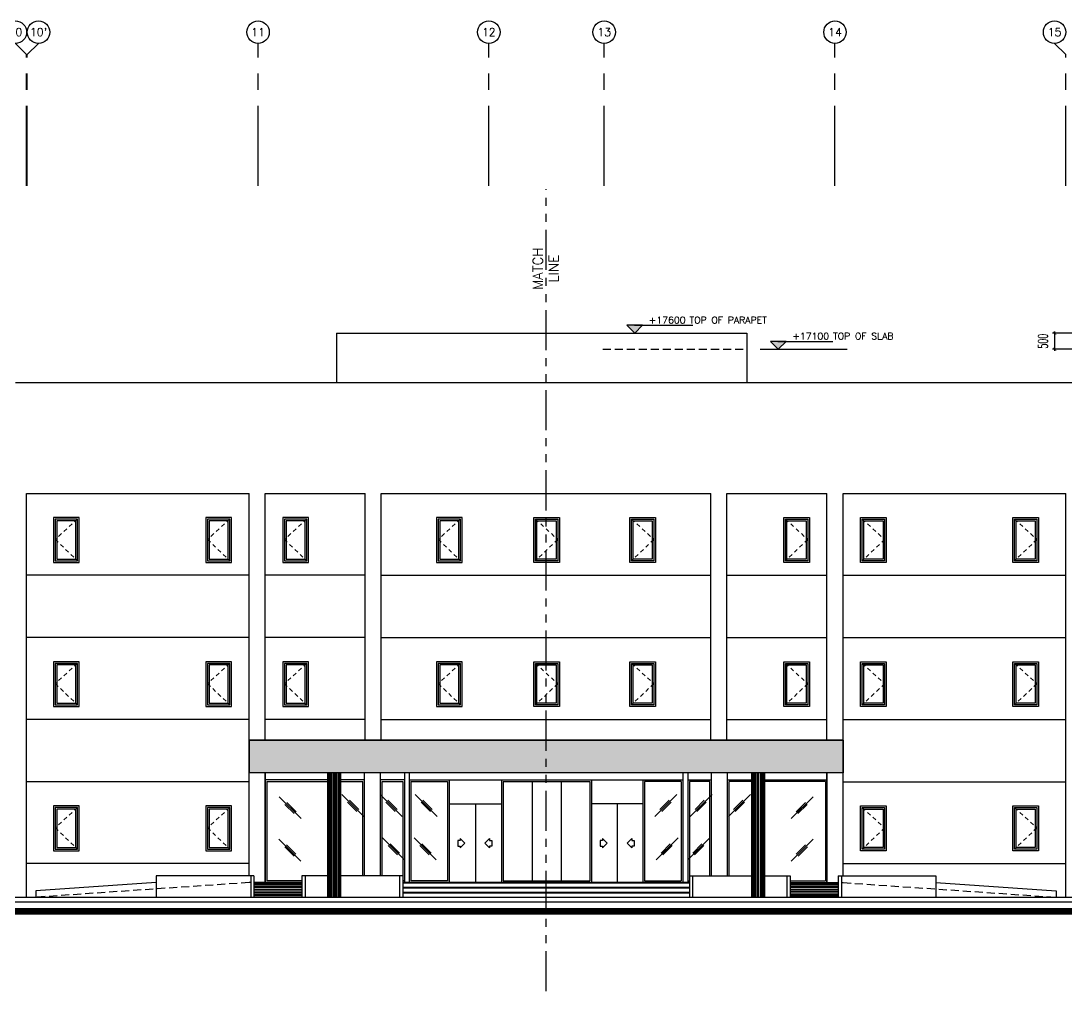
# Model space of a CAD drawing. Extents: x 417691 to 417965, y 43367 to 43436.
# Drawn here: x 417873.3 to 417905.91, y 43405.47 to 43435.74 of the extents above; entities that cross this region are included whole.
import ezdxf
from ezdxf.enums import TextEntityAlignment as Align

# ---------------------------------------------------------------- set-up
doc = ezdxf.new("R2010")
doc.units = 0
doc.header["$MEASUREMENT"] = 0
doc.header["$PDMODE"] = 3
doc.header["$PDSIZE"] = 0.1
for name, pattern in [('CENTERX2', [4, 2.5, -0.5, 0.5, -0.5]), ('HIDDEN', [0.375, 0.25, -0.125]), ('HIDDEN2', [0.1875, 0.125, -0.0625]), ('PHANTOM', [2.5, 1.25, -0.25, 0.25, -0.25, 0.25, -0.25])]:
    doc.linetypes.add(name, pattern=pattern)
doc.layers.get('0').update_dxf_attribs({"linetype": 'CONTINUOUS'})
doc.layers.get('DEFPOINTS').update_dxf_attribs({"linetype": 'CONTINUOUS'})
for name, color, linetype in [('AX', 6, 'CONTINUOUS'), ('AX-CR', 2, 'CONTINUOUS'), ('AX-TXT', 2, 'CONTINUOUS'), ('AXES', 11, 'CENTERX2'), ('AXES3', 1, 'PHANTOM'), ('BORDER', 4, 'CONTINUOUS'), ('DIM-IN', 7, 'CONTINUOUS'), ('EL', 2, 'CONTINUOUS'), ('EL-LEVS', 4, 'CONTINUOUS'), ('EL-LEVT', 4, 'CONTINUOUS'), ('GAR', 3, 'CONTINUOUS'), ('Handrail', 4, 'CONTINUOUS'), ('Hatch', 4, 'CONTINUOUS'), ('STR', 5, 'CONTINUOUS'), ('WALL', 2, 'CONTINUOUS'), ('WIN', 4, 'CONTINUOUS')]:
    doc.layers.add(name, color=color, linetype=linetype)
doc.styles.add('ROMANS', font='ROMANS.shx', dxfattribs={"width": 0.6})
doc.styles.add('S', font='ROMANS.SHX')
doc.dimstyles.new('STANDARD in', dxfattribs={"dimtxt": 0.3, "dimasz": 0.1, "dimexe": 0.07, "dimexo": 0.05, "dimgap": 0.1, "dimtad": 1, "dimdec": 0, "dimlfac": 1000, "dimzin": 0, "dimdsep": 46, "dimtxsty": 'ROMANS', "dimblk": 'ARCHTICK', "dimcen": 0.05, "dimdle": 0.05, "dimclrd": 4, "dimclre": 4, "dimclrt": 2, "dimadec": 0, "dimazin": 0, "dimtfac": 1, "dimtdec": 0, "dimtmove": 2, "dimatfit": 3, "dimldrblk": 'ARCHTICK', "dimfxl": 0, "dimtolj": 1, "dimtzin": 0, "dimarcsym": 0})

# ---------------------------------------------------------------- blocks, each defined once
blk = doc.blocks.new('Arrow')
blk.add_lwpolyline([(-1.122741336116334, 0.7767392760629264), (-1.122741336116334, 0.5958897296550276), (-1.048470109461661, 0.5958897296550276), (-1.048470109461661, 0.5423145028589715), (-0.9044701094617125, 0.686314502858977), (-1.048470109461661, 0.8303145028589825), (-1.048470109461661, 0.7767392760629264)], close=True)
blk = doc.blocks.new('AXU')
at = {"layer": 'AX-CR'}
blk.add_circle((0, 350), 350.0000000000014, dxfattribs=at)
at = {"layer": 'AX-TXT', "style": 'ROMANS'}
blk.add_attdef('AX', text='', height=250, dxfattribs=at).set_placement((0, 350), align=Align.MIDDLE)
blk = doc.blocks.new('EL-LEV1')
at = {"layer": 'EL-LEVS'}
blk.add_lwpolyline([(0, 0), (300, 300), (-300, 300)], close=True, dxfattribs=at)
blk.add_solid([(-300, 300), (300, 300), (0, 0)], dxfattribs=at)
at = {"layer": 'EL-LEVT', "style": 'S'}
for tag, p in [('+0000', (534.4857658797991, 369.2273060267325)), ('ELEVATION', (2089.131969895971, 369.2273060267325))]:
    blk.add_attdef(tag, p, '', height=260, dxfattribs=at)
blk = doc.blocks.new('_ARCHTICK')
at = {"color": 0, "linetype": 'ByBlock', "const_width": 0.15}
blk.add_lwpolyline([(-0.5, -0.5), (0.5, 0.5)], dxfattribs=at)
blk = doc.blocks.new('*D80')
at = {"layer": 'DEFPOINTS', "color": 0}
for p in [(417905.5545686636, 43425.99323039998), (417906.2354642035, 43425.99323039998), (417906.2354642035, 43425.49323039999)]:
    blk.add_point(p, dxfattribs=at)
at = {"layer": 'EL', "color": 4, "lineweight": -2}
for p, q in [((417906.1854642035, 43425.99323039998), (417905.4845686636, 43425.99323039998)), ((417905.5545686636, 43425.44323039999), (417905.5545686636, 43426.04323039998)), ((417906.1854642035, 43425.49323039999), (417905.4845686636, 43425.49323039999))]:
    blk.add_line(p, q, dxfattribs=at)
at = {"layer": 'EL', "color": 4, "lineweight": -2, "xscale": 0.1, "yscale": 0.1, "zscale": 0.1}
for p, rotation in [((417905.5545686636, 43425.99323039998), 90), ((417905.5545686636, 43425.49323039999), 270)]:
    blk.add_blockref('_ARCHTICK', p, dxfattribs=dict(at, rotation=rotation))
at = {"layer": 'EL', "color": 2, "insert": (417905.1845686636, 43425.74323040005), "char_height": 0.3, "attachment_point": 5, "rotation": 90, "style": 'ROMANS'}
blk.add_mtext('\\A1;500', dxfattribs=at)

msp = doc.modelspace()

# ---------------------------------------------------------------- hatches: boundary and pattern name
at = {"layer": 'EL'}
h = msp.add_hatch(dxfattribs=at)
h.set_pattern_fill('ESCHER', color=4, scale=0.5, style=0)
h.set_pattern_definition([(59.99999999999999, (0, 0), (-0.5999999997655987, -1.353315237651032e-10), [0.55, -0.05]), (180, (0, 0), (0.2999999999999999, -0.519615242), [0.55, -0.05]), (300.0000000000001, (0, 0), (0.5999999997655987, -1.353315237651032e-10), [0.55, -0.05]), (59.99999999999999, (0.05, 0), (-0.5999999997655987, -1.353315237651032e-10), [0.1, -0.5]), (300.0000000000001, (0.05, 0), (0.5999999997655987, -1.353315237651032e-10), [0.1, -0.5]), (59.99999999999999, (-0.025, 0.04330127), (-0.5999999997655987, -1.353315237651032e-10), [0.1, -0.5]), (180, (-0.025, 0.04330127), (0.2999999999999999, -0.519615242), [0.1, -0.5]), (300.0000000000001, (-0.025, -0.04330127), (0.5999999997655987, -1.353315237651032e-10), [0.1, -0.5]), (180, (-0.025, -0.04330127), (0.2999999999999999, -0.519615242), [0.1, -0.5]), (59.99999999999999, (-0.2, 0), (-0.5999999997655987, -1.353315237651032e-10), [0.1, -0.5]), (300.0000000000001, (-0.2, 0), (0.5999999997655987, -1.353315237651032e-10), [0.1, -0.5]), (59.99999999999999, (0.1, -0.1732050805), (-0.5999999997655987, -1.353315237651032e-10), [0.1, -0.5]), (180, (0.1, -0.1732050805), (0.2999999999999999, -0.519615242), [0.1, -0.5]), (300.0000000000001, (0.1, 0.1732050805), (0.5999999997655987, -1.353315237651032e-10), [0.1, -0.5]), (180, (0.1, 0.1732050805), (0.2999999999999999, -0.519615242), [0.1, -0.5]), (0, (0.1, 0.0866025405), (-0.3, 0.519615242), [0.35, -0.25]), (0, (0.1, -0.0866025405), (-0.3, 0.519615242), [0.35, -0.25]), (120, (0.025, 0.1299038105), (-0.5999999997655987, 1.353317458097081e-10), [0.35, -0.25]), (120, (-0.125, 0.04330127), (-0.5999999997655987, 1.353317458097081e-10), [0.35, -0.25]), (240, (-0.125, -0.04330127), (0.2999999997655985, -0.5196152421353317), [0.35, -0.25]), (240, (0.025, -0.1299038105), (0.2999999997655985, -0.5196152421353317), [0.35, -0.25])])
h.paths.add_polyline_path([(417880.4177694784, 43413.29790329717), (417898.9466168723, 43413.29790329719), (417898.9466168723, 43412.27609644359), (417880.4177694875, 43412.27609644363)])

# ---------------------------------------------------------------- linework, layer by layer
for p, q in [((417883.143499259, 43425.9932304), (417883.1434992589, 43424.44323039999)), ((417883.143499259, 43425.9932304), (417895.9434992588, 43425.9932304)), ((417895.9434992588, 43425.9932304), (417895.9434992589, 43424.4432304)), ((417885.1120496331, 43409.05740485481), (417885.1120496331, 43408.74943778923)), ((417885.2120496328, 43409.05740485481), (417885.2120496329, 43408.39323039998)), ((417894.1523367179, 43409.05740485481), (417894.1523367178, 43408.39323039998)), ((417894.2523367177, 43409.05740485481), (417894.2523367177, 43408.74943778923))]:
    msp.add_line(p, q)
at = {"layer": 'AXES'}
for p, q in [((417873.4766168633, 43434.68687996058), (417873.1266168633, 43435.03687996059)), ((417873.4966168633, 43434.68687996058), (417873.8466168633, 43435.03687996059)), ((417880.6966168633, 43430.59122294559), (417880.6966168632, 43435.03687996059)), ((417887.8966168632, 43430.59122294559), (417887.8966168632, 43435.03687996059)), ((417891.4966168633, 43430.59122294559), (417891.4966168633, 43435.03687996059)), ((417898.6966168633, 43430.59122294559), (417898.6966168632, 43435.03687996059)), ((417905.8966168632, 43434.68687996058), (417905.5466168632, 43435.03687996059)), ((417873.4766168633, 43430.59122294559), (417873.4766168633, 43434.68687996058)), ((417873.4966168634, 43430.59122294559), (417873.4966168633, 43434.68687996058)), ((417905.8966168632, 43430.59122294559), (417905.8966168632, 43434.68687996058))]:
    msp.add_line(p, q, dxfattribs=at)
at = {"layer": 'AXES3'}
msp.add_line((417889.6821931754, 43405.46562565328), (417889.6821931754, 43430.48442049358), dxfattribs=at)
at = {"layer": 'DIM-IN'}
for p, q in [((417881.3522622481, 43411.53173439844), (417882.0379518808, 43410.84683949644)), ((417883.306525061, 43411.60320600885), (417883.9922146937, 43410.91831110685)), ((417883.5472348108, 43411.4205438845), (417883.836116467, 43411.13199704915)), ((417884.5039458231, 43411.60320600885), (417885.1896354558, 43410.91831110685)), ((417884.7446555729, 43411.4205438845), (417885.033537229, 43411.13199704915)), ((417885.600679933, 43411.60320600885), (417886.2863695657, 43410.91831110685)), ((417885.8413896828, 43411.4205438845), (417886.1302713389, 43411.13199704915)), ((417893.7637064178, 43411.60320600885), (417893.078016785, 43410.91831110685)), ((417893.5229966679, 43411.4205438845), (417893.2341150118, 43411.13199704915)), ((417894.8604405277, 43411.60320600885), (417894.1747508949, 43410.91831110685)), ((417894.6197307779, 43411.4205438845), (417894.3308491217, 43411.13199704915)), ((417896.0578612897, 43411.60320600885), (417895.372171657, 43410.91831110685)), ((417895.8171515399, 43411.4205438845), (417895.5282698838, 43411.13199704915)), ((417898.0121241027, 43411.53173439844), (417897.3264344699, 43410.84683949644)), ((417881.5356669063, 43411.29077367353), (417881.8245485624, 43411.00222683818)), ((417881.5929719979, 43411.34907227408), (417881.881853654, 43411.06052543875)), ((417883.4899297192, 43411.36224528394), (417883.7788113754, 43411.0736984486)), ((417884.6873504813, 43411.36224528394), (417884.9762321374, 43411.0736984486)), ((417885.7840845912, 43411.36224528394), (417886.0729662473, 43411.0736984486)), ((417893.5803017595, 43411.36224528394), (417893.2914201034, 43411.0736984486)), ((417894.6770358694, 43411.36224528394), (417894.3881542133, 43411.0736984486)), ((417895.8744566315, 43411.36224528394), (417895.5855749754, 43411.0736984486)), ((417897.7714143528, 43411.34907227408), (417897.4825326967, 43411.06052543875)), ((417897.8287194445, 43411.29077367353), (417897.5398377883, 43411.00222683818)), ((417881.346463411, 43410.20905021243), (417882.0321530437, 43409.52415531044)), ((417884.5764679448, 43410.24524028993), (417885.2621575776, 43409.56034538794)), ((417885.5649026752, 43410.24524028993), (417886.250592308, 43409.56034538794)), ((417893.7994836755, 43410.24524028993), (417893.1137940427, 43409.56034538794)), ((417894.787918406, 43410.24524028993), (417894.1022287732, 43409.56034538794)), ((417898.0179229397, 43410.20905021243), (417897.332233307, 43409.52415531044)), ((417881.5298680692, 43409.96808948753), (417881.8187497252, 43409.67954265219)), ((417881.5871731608, 43410.02638808809), (417881.8760548169, 43409.73784125275)), ((417884.7598726029, 43410.00427956502), (417885.0487542591, 43409.71573272969)), ((417884.8171776946, 43410.06257816559), (417885.1060593507, 43409.77403133024)), ((417885.7483073334, 43410.00427956502), (417886.0371889895, 43409.71573272969)), ((417885.8056124251, 43410.06257816559), (417886.0944940812, 43409.77403133024)), ((417893.5587739256, 43410.06257816559), (417893.2698922696, 43409.77403133024)), ((417893.6160790173, 43410.00427956502), (417893.3271973612, 43409.71573272969)), ((417894.5472086561, 43410.06257816559), (417894.258327, 43409.77403133024)), ((417894.6045137478, 43410.00427956502), (417894.3156320917, 43409.71573272969)), ((417897.7772131899, 43410.02638808809), (417897.4883315338, 43409.73784125275)), ((417897.8345182816, 43409.96808948753), (417897.5456366255, 43409.67954265219))]:
    msp.add_line(p, q, dxfattribs=at)
at = {"layer": 'EL', "color": 4, "linetype": 'HIDDEN'}
for p, q in [((417891.4529090011, 43425.49323040005), (417895.9434992588, 43425.49323040005)), ((417880.4177694783, 43408.85304348411), (417873.763932147, 43408.39323039998)), ((417898.9466168724, 43408.85304348411), (417905.6004542037, 43408.39323039998))]:
    msp.add_line(p, q, dxfattribs=at)
at = {"layer": 'EL'}
for p, q in [((417896.3618471582, 43425.49323040005), (417899.0776080954, 43425.49323040005)), ((417880.9177694784, 43408.8530434841), (417880.9177694784, 43412.2760964436)), ((417884.0177694756, 43409.05740485482), (417884.0177694756, 43412.27609644359)), ((417884.5177694993, 43409.05740485482), (417884.5177694993, 43412.27609644359)), ((417885.2631399756, 43412.27609644361), (417885.2631399755, 43408.8530434841)), ((417885.4120496329, 43412.27609644361), (417885.4120496329, 43408.8530434841)), ((417893.9523367179, 43412.27609644361), (417893.9523367178, 43408.8530434841)), ((417894.1012463751, 43412.27609644361), (417894.1012463752, 43408.8530434841)), ((417894.8466168515, 43409.05740485482), (417894.8466168514, 43412.27609644359)), ((417895.3466168751, 43409.05740485482), (417895.3466168751, 43412.27609644359)), ((417898.4466168723, 43408.8530434841), (417898.4466168723, 43412.2760964436)), ((417880.4677694994, 43408.85304348411), (417880.4177694783, 43408.85304348411)), ((417898.8966168513, 43408.85304348411), (417898.9466168724, 43408.85304348411))]:
    msp.add_line(p, q, dxfattribs=at)
at = {"layer": 'EL', "color": 6}
for p, q in [((417906.2354642034, 43424.44323039999), (417873.1289221474, 43424.44323040002)), ((417873.4677694755, 43420.99323039996), (417880.4177694783, 43420.99323039997)), ((417873.4677694755, 43408.39323039998), (417873.4677694755, 43420.99323039996)), ((417880.4177694784, 43409.05740485481), (417880.4177694783, 43420.99323039999)), ((417880.9177694784, 43413.29790329719), (417880.9177694783, 43420.99323039999)), ((417880.9177694783, 43420.99323039997), (417884.0377694637, 43420.99323039996)), ((417884.0377694637, 43413.29790329719), (417884.0377694637, 43420.99323039998)), ((417884.5377694637, 43413.29790329719), (417884.5377694637, 43420.99323039998)), ((417884.5377694638, 43420.99323039996), (417894.826616887, 43420.99323039997)), ((417894.826616887, 43413.29790329719), (417894.826616887, 43420.99323039998)), ((417895.326616887, 43413.29790329719), (417895.326616887, 43420.99323039998)), ((417895.326616887, 43420.99323039997), (417898.4466168724, 43420.99323039997)), ((417898.4466168723, 43413.29790329719), (417898.4466168724, 43420.99323039999)), ((417898.9466168723, 43409.05740485481), (417898.9466168724, 43420.99323039999)), ((417898.9466168724, 43420.99323039998), (417905.8966168752, 43420.99323039998)), ((417905.8966168752, 43408.39323039998), (417905.8966168752, 43420.99323039998)), ((417898.9466168632, 43413.29790329719), (417880.4177694875, 43413.29790329717)), ((417880.4177694875, 43413.29790329719), (417880.4177694875, 43412.27609644359)), ((417880.4177694875, 43413.29790329719), (417880.4177694875, 43412.27609644359)), ((417898.9466168632, 43413.29790329719), (417898.9466168632, 43412.27609644359)), ((417898.9466168632, 43412.27609644359), (417880.4177694875, 43412.27609644363)), ((417882.8677694993, 43412.2760964436), (417882.8677694993, 43408.39323039998)), ((417883.2677694994, 43412.2760964436), (417883.2677694993, 43408.39323039998)), ((417896.0966168513, 43412.2760964436), (417896.0966168514, 43408.39323039998)), ((417896.4966168515, 43412.2760964436), (417896.4966168514, 43408.39323039998))]:
    msp.add_line(p, q, dxfattribs=at)
at = {"layer": 'EL', "color": 4}
for p, q in [((417880.9177694784, 43412.27609644359), (417880.9177694783, 43408.85304348411)), ((417882.8677694993, 43412.06151700435), (417880.9177694784, 43412.06151700435)), ((417884.0177694756, 43412.06151700435), (417883.2677694994, 43412.06151700435)), ((417885.2631399757, 43412.06151700434), (417884.5177694994, 43412.06151700435)), ((417885.4120496328, 43412.06151700435), (417893.9523367178, 43412.06151700434)), ((417886.6620496328, 43412.06151700435), (417886.6620496328, 43408.8530434841)), ((417891.1023367178, 43412.06151700435), (417891.1023367178, 43408.8530434841)), ((417892.7023367179, 43412.06151700435), (417892.7023367179, 43408.8530434841)), ((417894.1012463751, 43412.06151700434), (417894.8466168513, 43412.06151700435)), ((417895.3466168751, 43412.06151700435), (417896.0966168513, 43412.06151700435)), ((417896.4966168515, 43412.06151700435), (417898.4466168723, 43412.06151700435)), ((417898.4466168723, 43412.27609644359), (417898.4466168724, 43408.85304348411))]:
    msp.add_line(p, q, dxfattribs=at)
at = {"layer": 'EL', "color": 11}
for p, q in [((417882.8784990135, 43412.2760964436), (417882.8784990136, 43408.39323039998)), ((417882.8945780874, 43412.2760964436), (417882.8945780875, 43408.39323039998)), ((417882.9106875565, 43412.2760964436), (417882.9106875565, 43408.39323039998)), ((417882.9536056138, 43412.2760964436), (417882.9536056138, 43408.39323039998)), ((417882.9965236711, 43412.2760964436), (417882.9965236711, 43408.39323039998)), ((417883.0555511974, 43412.2760964436), (417883.0555511975, 43408.39323039998)), ((417883.088498464, 43412.2760964436), (417883.0884984639, 43408.39323039998)), ((417883.1390153274, 43412.2760964436), (417883.1390153274, 43408.39323039998)), ((417883.1819333847, 43412.2760964436), (417883.1819333847, 43408.39323039998)), ((417883.224851442, 43412.2760964436), (417883.224851442, 43408.39323039998)), ((417883.2409609111, 43412.2760964436), (417883.240960911, 43408.39323039998)), ((417883.257039985, 43412.2760964436), (417883.2570399849, 43408.39323039998)), ((417896.1073463658, 43412.2760964436), (417896.1073463658, 43408.39323039998)), ((417896.1234254396, 43412.2760964436), (417896.1234254397, 43408.39323039998)), ((417896.1395349087, 43412.2760964436), (417896.1395349088, 43408.39323039998)), ((417896.182452966, 43412.2760964436), (417896.1824529661, 43408.39323039998)), ((417896.2253710233, 43412.2760964436), (417896.2253710233, 43408.39323039998)), ((417896.2758878868, 43412.2760964436), (417896.2758878868, 43408.39323039998)), ((417896.3088351533, 43412.2760964436), (417896.3088351532, 43408.39323039998)), ((417896.3678626796, 43412.2760964436), (417896.3678626796, 43408.39323039998)), ((417896.4107807369, 43412.2760964436), (417896.4107807369, 43408.39323039998)), ((417896.4536987942, 43412.2760964436), (417896.4536987942, 43408.39323039998)), ((417896.4698082633, 43412.2760964436), (417896.4698082632, 43408.39323039998)), ((417896.4858873372, 43412.2760964436), (417896.4858873371, 43408.39323039998))]:
    msp.add_line(p, q, dxfattribs=at)
at = {"layer": 'EL-LEVS'}
for p, q in [((417892.4376756321, 43426.23846404484), (417894.2579906915, 43426.23846404484)), ((417896.9155585289, 43425.73846404492), (417898.6279442274, 43425.73846404492))]:
    msp.add_line(p, q, dxfattribs=at)
at = {"layer": 'GAR', "color": 4}
for p, q in [((417880.5677694994, 43409.05740485481), (417877.5177694994, 43409.05740485482)), ((417882.0677694994, 43408.8530434841), (417880.5677694994, 43408.85304348411)), ((417882.0677694994, 43408.83033618197), (417880.5677694994, 43408.83033618198)), ((417882.0677694994, 43408.80761287751), (417880.5677694994, 43408.80761287752)), ((417882.0677694994, 43408.78490557538), (417880.5677694994, 43408.78490557539)), ((417882.0677694994, 43408.9030434841), (417880.9688598211, 43408.90304348411)), ((417882.8677694993, 43409.05740485481), (417882.0677694994, 43409.05740485481)), ((417885.2120496328, 43409.05740485481), (417883.2677694993, 43409.05740485482)), ((417885.1120496331, 43409.05740485481), (417885.1120496331, 43408.39323039998)), ((417894.1523367179, 43409.05740485481), (417896.0966168514, 43409.05740485482)), ((417894.2523367177, 43409.05740485481), (417894.2523367177, 43408.39323039998)), ((417896.4966168515, 43409.05740485481), (417897.2966168513, 43409.05740485481)), ((417897.2966168514, 43408.9030434841), (417898.3955265296, 43408.90304348411)), ((417897.2966168514, 43408.8530434841), (417898.7966168513, 43408.85304348411)), ((417897.2966168514, 43408.83033618197), (417898.7966168513, 43408.83033618198)), ((417897.2966168514, 43408.80761287751), (417898.7966168513, 43408.80761287752)), ((417897.2966168514, 43408.78490557538), (417898.7966168513, 43408.78490557539)), ((417898.7966168513, 43409.05740485481), (417901.8466168513, 43409.05740485482)), ((417882.0677694994, 43408.73381014501), (417880.5677694994, 43408.73381014502)), ((417882.0677694994, 43408.69402835991), (417880.5677694994, 43408.69402835992)), ((417882.0677694994, 43408.63157127731), (417880.5677694994, 43408.63157127732)), ((417882.0677694994, 43408.58045984462), (417880.5677694994, 43408.58045984463)), ((417882.0677694994, 43408.53502923803), (417880.5677694994, 43408.53502923804)), ((417882.0677694994, 43408.48393380766), (417880.5677694994, 43408.48393380766)), ((417897.2966168514, 43408.73381014501), (417898.7966168513, 43408.73381014502)), ((417897.2966168514, 43408.69402835991), (417898.7966168513, 43408.69402835992)), ((417897.2966168514, 43408.63157127731), (417898.7966168513, 43408.63157127732)), ((417897.2966168514, 43408.58045984462), (417898.7966168513, 43408.58045984463)), ((417897.2966168514, 43408.53502923803), (417898.7966168513, 43408.53502923804)), ((417897.2966168514, 43408.48393380766), (417898.7966168513, 43408.48393380766)), ((417882.0677694994, 43408.4385192034), (417880.5677694994, 43408.43851920341)), ((417897.2966168514, 43408.4385192034), (417898.7966168513, 43408.43851920341))]:
    msp.add_line(p, q, dxfattribs=at)
at = {"layer": 'Handrail'}
for p, q in [((417877.5177694994, 43409.05740485482), (417877.5177694994, 43408.39323039998)), ((417880.4677694994, 43409.05740485482), (417880.4677694995, 43408.39323039998)), ((417880.5677694994, 43409.0574048548), (417880.5677694996, 43408.39323039998)), ((417882.0677694994, 43409.05740485481), (417882.0677694993, 43408.39323039998)), ((417882.1677694993, 43409.05740485481), (417882.1677694993, 43408.39323039998)), ((417897.1966168514, 43409.05740485481), (417897.1966168514, 43408.39323039998)), ((417897.2966168514, 43409.05740485481), (417897.2966168514, 43408.39323039998)), ((417898.7966168513, 43409.0574048548), (417898.7966168512, 43408.39323039998)), ((417898.8966168513, 43409.05740485482), (417898.8966168513, 43408.39323039998)), ((417901.8466168513, 43409.05740485482), (417901.8466168513, 43408.39323039998))]:
    msp.add_line(p, q, dxfattribs=at)
at = {"layer": 'Hatch'}
msp.add_lwpolyline([(417880.4177694784, 43413.29790329717), (417898.9466168723, 43413.29790329719), (417898.9466168723, 43412.27609644359), (417880.4177694875, 43412.27609644363)], close=True, dxfattribs=at)
at = {"layer": 'STR'}
for p, q in [((417894.1523367179, 43408.8530434841), (417885.2120496328, 43408.85304348409)), ((417894.1523367179, 43408.83260734702), (417885.2120496328, 43408.83260734702)), ((417894.1523367179, 43408.69977245606), (417885.2120496328, 43408.69977245605)), ((417894.1523367179, 43408.67933631899), (417885.2120496328, 43408.67933631899)), ((417894.1523367179, 43408.54650142802), (417885.2120496329, 43408.54650142802)), ((417894.1523367179, 43408.52606529095), (417885.2120496329, 43408.52606529094))]:
    msp.add_line(p, q, dxfattribs=at)
at = {"layer": 'WALL'}
for p, q in [((417880.4177694784, 43418.44323039999), (417873.4677694755, 43418.44323039999)), ((417884.0377694637, 43418.44323039999), (417880.9177694784, 43418.44323039999)), ((417884.5377694638, 43418.44323039997), (417894.826616887, 43418.44323039999)), ((417895.326616887, 43418.44323039999), (417898.4466168723, 43418.44323039999)), ((417898.9466168723, 43418.44323039999), (417905.8966168752, 43418.44323039999)), ((417880.4177694784, 43416.49323039997), (417873.4677694755, 43416.49323039997)), ((417884.0377694637, 43416.49323039997), (417880.9177694784, 43416.49323039997)), ((417884.5377694638, 43416.4932304), (417894.826616887, 43416.49323039997)), ((417895.326616887, 43416.49323039997), (417898.4466168723, 43416.49323039997)), ((417898.9466168723, 43416.49323039997), (417905.8966168752, 43416.49323039997)), ((417880.4177694784, 43413.94323039999), (417873.4677694755, 43413.94323039999)), ((417884.0377694637, 43413.94323039999), (417880.9177694784, 43413.94323039999)), ((417884.5377694638, 43413.94323039998), (417894.826616887, 43413.94323039999)), ((417895.326616887, 43413.94323039999), (417898.4466168723, 43413.94323039999)), ((417898.9466168723, 43413.94323039999), (417905.8966168752, 43413.94323039999)), ((417880.4177694784, 43411.9932304), (417873.4677694755, 43411.99323039999)), ((417898.9466168723, 43411.9932304), (417905.8966168752, 43411.99323039999)), ((417880.4177694785, 43409.44323039998), (417873.4677694756, 43409.44323039999)), ((417898.9466168723, 43409.44323039998), (417905.8966168751, 43409.44323039999))]:
    msp.add_line(p, q, dxfattribs=at)
at = {"layer": 'WALL', "color": 4}
msp.add_line((417965.3551911042, 43408.24323039998), (417820.010134764, 43408.24323039997), dxfattribs=at)
at = {"layer": 'WALL', "const_width": 0.2043613707165109}
msp.add_lwpolyline([(417965.3294969533, 43407.95338720992), (417820.010134764, 43407.95338720992)], dxfattribs=at)
at = {"layer": 'WIN', "linetype": 'HIDDEN2'}
for p, q in [((417875.0666791447, 43420.1921400573), (417874.36885983, 43419.55849519748)), ((417879.8166791449, 43420.1921400573), (417879.1188598301, 43419.55849519748)), ((417882.2166791449, 43420.1921400573), (417881.5188598301, 43419.55849519748)), ((417887.0166791329, 43420.1921400573), (417886.3188598181, 43419.55849519748)), ((417889.3477072179, 43420.1921400573), (417890.0455265327, 43419.55849519748)), ((417892.3477072179, 43420.1921400573), (417893.0455265326, 43419.55849519748)), ((417897.1477072058, 43420.1921400573), (417897.8455265206, 43419.55849519748)), ((417899.5477072058, 43420.1921400573), (417900.2455265206, 43419.55849519748)), ((417904.297707206, 43420.1921400573), (417904.9955265208, 43419.55849519748)), ((417874.36885983, 43419.55849519748), (417875.0666791447, 43418.89432074266)), ((417879.1188598301, 43419.55849519748), (417879.8166791449, 43418.89432074266)), ((417881.5188598301, 43419.55849519748), (417882.2166791448, 43418.89432074266)), ((417886.3188598181, 43419.55849519748), (417887.0166791328, 43418.89432074266)), ((417890.0455265327, 43419.55849519748), (417889.347707218, 43418.89432074266)), ((417893.0455265326, 43419.55849519748), (417892.3477072179, 43418.89432074266)), ((417897.8455265206, 43419.55849519748), (417897.1477072059, 43418.89432074266)), ((417900.2455265206, 43419.55849519748), (417899.5477072059, 43418.89432074266)), ((417904.9955265208, 43419.55849519748), (417904.297707206, 43418.89432074266)), ((417875.0666791448, 43415.6921400573), (417874.36885983, 43415.05849519748)), ((417879.816679145, 43415.6921400573), (417879.1188598302, 43415.05849519748)), ((417882.2166791449, 43415.6921400573), (417881.5188598302, 43415.05849519748)), ((417887.0166791329, 43415.6921400573), (417886.3188598182, 43415.05849519748)), ((417889.3477072179, 43415.6921400573), (417890.0455265326, 43415.05849519748)), ((417892.3477072178, 43415.6921400573), (417893.0455265326, 43415.05849519748)), ((417897.1477072058, 43415.6921400573), (417897.8455265206, 43415.05849519748)), ((417899.5477072058, 43415.6921400573), (417900.2455265205, 43415.05849519748)), ((417904.2977072059, 43415.6921400573), (417904.9955265207, 43415.05849519748)), ((417874.36885983, 43415.05849519748), (417875.0666791447, 43414.39432074266)), ((417879.1188598302, 43415.05849519748), (417879.8166791449, 43414.39432074266)), ((417881.5188598302, 43415.05849519748), (417882.2166791449, 43414.39432074266)), ((417886.3188598182, 43415.05849519748), (417887.0166791329, 43414.39432074266)), ((417890.0455265326, 43415.05849519748), (417889.3477072179, 43414.39432074266)), ((417893.0455265326, 43415.05849519748), (417892.3477072179, 43414.39432074266)), ((417897.8455265206, 43415.05849519748), (417897.1477072058, 43414.39432074266)), ((417900.2455265205, 43415.05849519748), (417899.5477072058, 43414.39432074266)), ((417904.9955265207, 43415.05849519748), (417904.297707206, 43414.39432074266)), ((417875.0666791448, 43411.1921400573), (417874.36885983, 43410.55849519748)), ((417879.816679145, 43411.1921400573), (417879.1188598302, 43410.55849519748)), ((417899.5477072058, 43411.1921400573), (417900.2455265205, 43410.55849519748)), ((417904.2977072059, 43411.1921400573), (417904.9955265207, 43410.55849519748)), ((417874.36885983, 43410.55849519748), (417875.0666791447, 43409.89432074266)), ((417879.1188598302, 43410.55849519748), (417879.8166791449, 43409.89432074266)), ((417900.2455265205, 43410.55849519748), (417899.5477072058, 43409.89432074266)), ((417904.9955265207, 43410.55849519748), (417904.297707206, 43409.89432074266))]:
    msp.add_line(p, q, dxfattribs=at)
at = {"layer": 'WIN'}
for p, q in [((417888.2919873276, 43412.06151700435), (417888.2919873276, 43408.85304348409)), ((417880.968859821, 43412.01042666166), (417882.8677694993, 43412.01042666167)), ((417880.968859821, 43412.01042666166), (417880.9688598211, 43408.90304348411)), ((417883.2677694993, 43412.01042666166), (417883.9677694756, 43412.01042666166)), ((417883.9677694756, 43409.05740485482), (417883.9677694756, 43412.01042666166)), ((417884.5677694994, 43412.01042666166), (417885.2120496329, 43412.01042666166)), ((417884.5677694993, 43409.05740485482), (417884.5677694994, 43412.01042666166)), ((417885.2120496329, 43412.01042666166), (417885.2120496329, 43409.05740485481)), ((417885.4631399756, 43412.01042666166), (417886.6109592902, 43412.01042666166)), ((417885.4631399756, 43412.01042666166), (417885.4631399756, 43408.90413382677)), ((417886.6109592902, 43412.01042666166), (417886.6109592902, 43408.90413382677)), ((417888.3419873276, 43412.01042666166), (417891.0512463752, 43412.01042666166)), ((417888.3419873276, 43412.01042666166), (417888.3419873276, 43408.90413382678)), ((417889.2512463751, 43412.01042666173), (417889.251246375, 43408.90413382685)), ((417890.1512463752, 43412.0104266617), (417890.1512463751, 43408.90413382681)), ((417891.0512463752, 43412.01042666166), (417891.0512463751, 43408.90413382678)), ((417893.9012463751, 43412.01042666166), (417892.7534270606, 43412.01042666166)), ((417892.7534270606, 43412.01042666166), (417892.7534270606, 43408.90413382677)), ((417893.9012463751, 43412.01042666166), (417893.9012463751, 43408.90413382677)), ((417894.1523367178, 43412.01042666166), (417894.1523367178, 43409.05740485481)), ((417894.7966168514, 43412.01042666166), (417894.1523367178, 43412.01042666166)), ((417894.7966168515, 43409.05740485482), (417894.7966168514, 43412.01042666166)), ((417896.0966168514, 43412.01042666166), (417895.3966168751, 43412.01042666166)), ((417895.3966168751, 43409.05740485482), (417895.3966168751, 43412.01042666166)), ((417898.3955265297, 43412.01042666166), (417896.4966168515, 43412.01042666167)), ((417898.3955265297, 43412.01042666166), (417898.3955265296, 43408.90304348411)), ((417886.6620496329, 43411.30537993268), (417888.2620496329, 43411.30537993269)), ((417886.6620496329, 43411.30537993268), (417888.2919873276, 43411.30537993269)), ((417887.4770184802, 43411.30537993268), (417887.4770184801, 43408.8530434841)), ((417887.4770184802, 43411.30537993268), (417887.4770184801, 43408.8530434841)), ((417892.7023367179, 43411.30537993268), (417891.1023367178, 43411.30537993269)), ((417891.9023367179, 43411.30537993268), (417891.902336718, 43408.8530434841)), ((417877.5177694994, 43408.8531161164), (417873.763932147, 43408.59370738061)), ((417885.2631399755, 43408.90413382677), (417885.2120496328, 43408.90413382677)), ((417886.6109592902, 43408.90413382677), (417885.4631399756, 43408.90413382677)), ((417888.3419873276, 43408.90413382678), (417891.0512463751, 43408.90413382678)), ((417892.7534270606, 43408.90413382677), (417893.9012463751, 43408.90413382677)), ((417894.1012463752, 43408.90413382677), (417894.1523367179, 43408.90413382677)), ((417901.8466168513, 43408.8531161164), (417905.6004542037, 43408.59370738061)), ((417873.763932147, 43408.59370738061), (417873.763932147, 43408.39323039998)), ((417905.6004542037, 43408.59370738061), (417905.6004542037, 43408.39323039998)), ((417820.010134764, 43408.39323039998), (417955.787987568, 43408.39323039999))]:
    msp.add_line(p, q, dxfattribs=at)
at = {"layer": 'WIN', "color": 4}
for points in [[(417875.1177694874, 43420.24323039997), (417874.3177694873, 43420.24323039997), (417874.3177694873, 43418.84323039997), (417875.1177694874, 43418.84323039997)], [(417879.8677694876, 43420.24323039997), (417879.0677694875, 43420.24323039997), (417879.0677694874, 43418.84323039997), (417879.8677694876, 43418.84323039997)], [(417882.2677694876, 43420.24323039997), (417881.4677694875, 43420.24323039997), (417881.4677694874, 43418.84323039997), (417882.2677694875, 43418.84323039997)], [(417887.0677694756, 43420.24323039997), (417886.2677694755, 43420.24323039997), (417886.2677694754, 43418.84323039997), (417887.0677694755, 43418.84323039997)], [(417889.2966168752, 43420.24323039997), (417890.0966168753, 43420.24323039997), (417890.0966168754, 43418.84323039997), (417889.2966168753, 43418.84323039997)], [(417892.2966168752, 43420.24323039997), (417893.0966168753, 43420.24323039997), (417893.0966168753, 43418.84323039997), (417892.2966168752, 43418.84323039997)], [(417897.0966168632, 43420.24323039997), (417897.8966168633, 43420.24323039997), (417897.8966168633, 43418.84323039997), (417897.0966168632, 43418.84323039997)], [(417899.4966168631, 43420.24323039997), (417900.2966168632, 43420.24323039997), (417900.2966168633, 43418.84323039997), (417899.4966168632, 43418.84323039997)], [(417904.2466168633, 43420.24323039997), (417905.0466168634, 43420.24323039997), (417905.0466168635, 43418.84323039997), (417904.2466168634, 43418.84323039997)], [(417875.1177694875, 43415.74323039997), (417874.3177694874, 43415.74323039997), (417874.3177694873, 43414.34323039997), (417875.1177694874, 43414.34323039997)], [(417879.8677694877, 43415.74323039997), (417879.0677694876, 43415.74323039997), (417879.0677694875, 43414.34323039997), (417879.8677694876, 43414.34323039997)], [(417882.2677694876, 43415.74323039997), (417881.4677694875, 43415.74323039997), (417881.4677694875, 43414.34323039997), (417882.2677694876, 43414.34323039997)], [(417887.0677694756, 43415.74323039997), (417886.2677694755, 43415.74323039997), (417886.2677694755, 43414.34323039997), (417887.0677694756, 43414.34323039997)], [(417889.2966168752, 43415.74323039997), (417890.0966168753, 43415.74323039997), (417890.0966168753, 43414.34323039997), (417889.2966168752, 43414.34323039997)], [(417892.2966168751, 43415.74323039997), (417893.0966168752, 43415.74323039997), (417893.0966168753, 43414.34323039997), (417892.2966168752, 43414.34323039997)], [(417897.0966168631, 43415.74323039997), (417897.8966168632, 43415.74323039997), (417897.8966168633, 43414.34323039997), (417897.0966168632, 43414.34323039997)], [(417899.4966168631, 43415.74323039997), (417900.2966168632, 43415.74323039997), (417900.2966168632, 43414.34323039997), (417899.4966168631, 43414.34323039997)], [(417904.2466168632, 43415.74323039997), (417905.0466168633, 43415.74323039997), (417905.0466168634, 43414.34323039997), (417904.2466168633, 43414.34323039997)], [(417875.1177694875, 43411.24323039997), (417874.3177694874, 43411.24323039997), (417874.3177694873, 43409.84323039997), (417875.1177694874, 43409.84323039997)], [(417879.8677694877, 43411.24323039997), (417879.0677694876, 43411.24323039997), (417879.0677694875, 43409.84323039997), (417879.8677694876, 43409.84323039997)], [(417899.4966168631, 43411.24323039997), (417900.2966168632, 43411.24323039997), (417900.2966168632, 43409.84323039997), (417899.4966168631, 43409.84323039997)], [(417904.2466168632, 43411.24323039997), (417905.0466168633, 43411.24323039997), (417905.0466168634, 43409.84323039997), (417904.2466168633, 43409.84323039997)]]:
    msp.add_lwpolyline(points, close=True, dxfattribs=at)
at = {"layer": 'WIN'}
for points in [[(417875.0666791447, 43420.1921400573), (417874.36885983, 43420.1921400573), (417874.36885983, 43418.89432074266), (417875.0666791447, 43418.89432074266)], [(417875.0155888021, 43420.14104971461), (417874.4199501727, 43420.14104971461), (417874.4199501727, 43418.94541108533), (417875.015588802, 43418.94541108533)], [(417879.8166791449, 43420.1921400573), (417879.1188598302, 43420.1921400573), (417879.1188598301, 43418.89432074266), (417879.8166791449, 43418.89432074266)], [(417879.7655888022, 43420.14104971461), (417879.1699501729, 43420.14104971461), (417879.1699501728, 43418.94541108533), (417879.7655888022, 43418.94541108533)], [(417882.2166791449, 43420.1921400573), (417881.5188598302, 43420.1921400573), (417881.5188598301, 43418.89432074266), (417882.2166791448, 43418.89432074266)], [(417882.1655888022, 43420.14104971461), (417881.5699501729, 43420.14104971461), (417881.5699501728, 43418.94541108533), (417882.1655888021, 43418.94541108533)], [(417887.0166791329, 43420.1921400573), (417886.3188598182, 43420.1921400573), (417886.3188598181, 43418.89432074266), (417887.0166791328, 43418.89432074266)], [(417886.9655887902, 43420.14104971461), (417886.3699501608, 43420.14104971461), (417886.3699501608, 43418.94541108533), (417886.9655887901, 43418.94541108533)], [(417889.3477072179, 43420.1921400573), (417890.0455265326, 43420.1921400573), (417890.0455265327, 43418.89432074266), (417889.347707218, 43418.89432074266)], [(417889.3987975606, 43420.14104971461), (417889.9944361899, 43420.14104971461), (417889.99443619, 43418.94541108533), (417889.3987975607, 43418.94541108533)], [(417892.3477072179, 43420.1921400573), (417893.0455265326, 43420.1921400573), (417893.0455265326, 43418.89432074266), (417892.3477072179, 43418.89432074266)], [(417892.3987975605, 43420.14104971461), (417892.9944361899, 43420.14104971461), (417892.9944361899, 43418.94541108533), (417892.3987975606, 43418.94541108533)], [(417897.1477072058, 43420.1921400573), (417897.8455265206, 43420.1921400573), (417897.8455265206, 43418.89432074266), (417897.1477072059, 43418.89432074266)], [(417897.1987975485, 43420.14104971461), (417897.7944361779, 43420.14104971461), (417897.7944361779, 43418.94541108533), (417897.1987975486, 43418.94541108533)], [(417899.5477072058, 43420.1921400573), (417900.2455265205, 43420.1921400573), (417900.2455265206, 43418.89432074266), (417899.5477072059, 43418.89432074266)], [(417899.5987975485, 43420.14104971461), (417900.1944361778, 43420.14104971461), (417900.1944361779, 43418.94541108533), (417899.5987975486, 43418.94541108533)], [(417904.297707206, 43420.1921400573), (417904.9955265207, 43420.1921400573), (417904.9955265208, 43418.89432074266), (417904.297707206, 43418.89432074266)], [(417904.3487975487, 43420.14104971461), (417904.944436178, 43420.14104971461), (417904.9444361781, 43418.94541108533), (417904.3487975487, 43418.94541108533)], [(417875.0666791448, 43415.6921400573), (417874.3688598301, 43415.6921400573), (417874.36885983, 43414.39432074266), (417875.0666791447, 43414.39432074266)], [(417875.0155888021, 43415.64104971461), (417874.4199501728, 43415.64104971461), (417874.4199501727, 43414.44541108533), (417875.0155888021, 43414.44541108533)], [(417879.816679145, 43415.6921400573), (417879.1188598303, 43415.6921400573), (417879.1188598302, 43414.39432074266), (417879.8166791449, 43414.39432074266)], [(417879.7655888023, 43415.64104971461), (417879.1699501729, 43415.64104971461), (417879.1699501729, 43414.44541108533), (417879.7655888022, 43414.44541108533)], [(417882.2166791449, 43415.6921400573), (417881.5188598302, 43415.6921400573), (417881.5188598302, 43414.39432074266), (417882.2166791449, 43414.39432074266)], [(417882.1655888023, 43415.64104971461), (417881.5699501729, 43415.64104971461), (417881.5699501729, 43414.44541108533), (417882.1655888022, 43414.44541108533)], [(417887.0166791329, 43415.6921400573), (417886.3188598182, 43415.6921400573), (417886.3188598182, 43414.39432074266), (417887.0166791329, 43414.39432074266)], [(417886.9655887902, 43415.64104971461), (417886.3699501609, 43415.64104971461), (417886.3699501608, 43414.44541108533), (417886.9655887902, 43414.44541108533)], [(417889.3477072179, 43415.6921400573), (417890.0455265326, 43415.6921400573), (417890.0455265326, 43414.39432074266), (417889.3477072179, 43414.39432074266)], [(417889.3987975605, 43415.64104971461), (417889.9944361899, 43415.64104971461), (417889.9944361899, 43414.44541108533), (417889.3987975606, 43414.44541108533)], [(417892.3477072178, 43415.6921400573), (417893.0455265325, 43415.6921400573), (417893.0455265326, 43414.39432074266), (417892.3477072179, 43414.39432074266)], [(417892.3987975605, 43415.64104971461), (417892.9944361898, 43415.64104971461), (417892.9944361899, 43414.44541108533), (417892.3987975605, 43414.44541108533)], [(417897.1477072058, 43415.6921400573), (417897.8455265205, 43415.6921400573), (417897.8455265206, 43414.39432074266), (417897.1477072058, 43414.39432074266)], [(417897.1987975485, 43415.64104971461), (417897.7944361778, 43415.64104971461), (417897.7944361779, 43414.44541108533), (417897.1987975485, 43414.44541108533)], [(417899.5477072058, 43415.6921400573), (417900.2455265205, 43415.6921400573), (417900.2455265205, 43414.39432074266), (417899.5477072058, 43414.39432074266)], [(417899.5987975484, 43415.64104971461), (417900.1944361778, 43415.64104971461), (417900.1944361778, 43414.44541108533), (417899.5987975485, 43414.44541108533)], [(417904.2977072059, 43415.6921400573), (417904.9955265207, 43415.6921400573), (417904.9955265207, 43414.39432074266), (417904.297707206, 43414.39432074266)], [(417904.3487975486, 43415.64104971461), (417904.944436178, 43415.64104971461), (417904.944436178, 43414.44541108533), (417904.3487975487, 43414.44541108533)], [(417875.0666791448, 43411.1921400573), (417874.3688598301, 43411.1921400573), (417874.36885983, 43409.89432074266), (417875.0666791447, 43409.89432074266)], [(417875.0155888021, 43411.14104971461), (417874.4199501728, 43411.14104971461), (417874.4199501727, 43409.94541108533), (417875.0155888021, 43409.94541108533)], [(417879.816679145, 43411.1921400573), (417879.1188598303, 43411.1921400573), (417879.1188598302, 43409.89432074266), (417879.8166791449, 43409.89432074266)], [(417879.7655888023, 43411.14104971461), (417879.1699501729, 43411.14104971461), (417879.1699501729, 43409.94541108533), (417879.7655888022, 43409.94541108533)], [(417899.5477072058, 43411.1921400573), (417900.2455265205, 43411.1921400573), (417900.2455265205, 43409.89432074266), (417899.5477072058, 43409.89432074266)], [(417899.5987975484, 43411.14104971461), (417900.1944361778, 43411.14104971461), (417900.1944361778, 43409.94541108533), (417899.5987975485, 43409.94541108533)], [(417904.2977072059, 43411.1921400573), (417904.9955265207, 43411.1921400573), (417904.9955265207, 43409.89432074266), (417904.297707206, 43409.89432074266)], [(417904.3487975486, 43411.14104971461), (417904.944436178, 43411.14104971461), (417904.944436178, 43409.94541108533), (417904.3487975487, 43409.94541108533)]]:
    msp.add_lwpolyline(points, close=True, dxfattribs=at)

# ---------------------------------------------------------------- block references
for p in [(417888.0520800793, 43409.39289720553), (417888.0520800793, 43409.39289720553), (417892.4923671644, 43409.39289720553)]:
    msp.add_blockref('Arrow', p)
at = {"xscale": -1}
for p in [(417886.8720191863, 43409.39289720553), (417886.8720191863, 43409.39289720553), (417891.3123062715, 43409.39289720553)]:
    msp.add_blockref('Arrow', p, dxfattribs=at)
at = {"layer": 'AX', "xscale": 0.001000000047497451, "yscale": 0.0009999999892897904, "zscale": 0.001}
for p, values in [((417873.1266168633, 43435.03687996059), {'AX': '10'}), ((417873.8466168633, 43435.03687996059), {'AX': "10'"}), ((417880.6966168632, 43435.03687996059), {'AX': '11'}), ((417887.8966168632, 43435.03687996059), {'AX': '12'}), ((417887.8966168632, 43435.03687996059), {'AX': '12'}), ((417891.4966168633, 43435.03687996059), {'AX': '13'}), ((417891.4966168633, 43435.03687996059), {'AX': '13'})]:
    msp.add_blockref('AXU', p, dxfattribs=at).add_auto_attribs(values)
at = {"layer": 'AXES', "xscale": 0.001000000047497451, "yscale": 0.0009999999892897904, "zscale": 0.001}
for p, values in [((417887.8966168632, 43435.03687996059), {'AX': '12'}), ((417887.8966168632, 43435.03687996059), {'AX': '12'}), ((417891.4966168633, 43435.03687996059), {'AX': '13'}), ((417891.4966168633, 43435.03687996059), {'AX': '13'}), ((417898.6966168632, 43435.03687996059), {'AX': '14'}), ((417905.5466168632, 43435.03687996059), {'AX': '15'})]:
    msp.add_blockref('AXU', p, dxfattribs=at).add_auto_attribs(values)
at = {"layer": 'EL-LEVS', "xscale": 0.0008174454828660436, "yscale": 0.0008174454828660436, "zscale": 0.0008174454828660436}
for p, values in [((417892.4499735138, 43425.99323039998), {'+0000': '+17600', 'ELEVATION': 'TOP OF PARAPET'}), ((417896.9278564105, 43425.49323040005), {'+0000': '+17100', 'ELEVATION': 'TOP OF SLAB'})]:
    msp.add_blockref('EL-LEV1', p, dxfattribs=at).add_auto_attribs(values)

# ---------------------------------------------------------------- texts
at = {"layer": 'BORDER', "color": 2, "style": 'ROMANS'}
for s, p in [('MATCH', (417889.5784847629, 43428.00540896709)), ('LINE', (417890.0751585586, 43428.00540896709))]:
    msp.add_text(s, height=0.3065420560747664, rotation=90, dxfattribs=at).set_placement(p, align=Align.CENTER)

# ---------------------------------------------------------------- dimensions: what is measured, and where the dimension line sits
at = {"layer": 'EL'}
dim = msp.add_linear_dim(base=(417905.5545686636, 43425.99323039998), p1=(417906.2354642035, 43425.49323039999), p2=(417906.2354642035, 43425.99323039998), angle=90, dimstyle='STANDARD in', dxfattribs=at)
dim.commit()
dim.dimension.update_dxf_attribs({"geometry": '*D80', "text_midpoint": (417905.1845686636, 43425.74323040005)})

doc.saveas('drawing.dxf')
